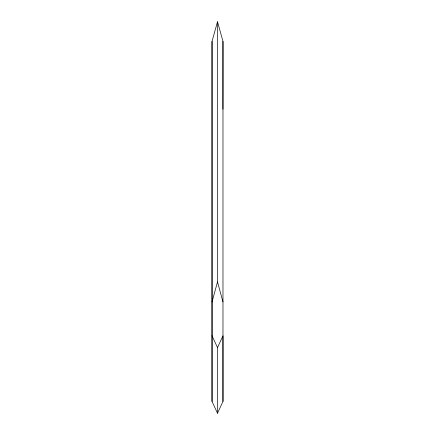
<?xml version="1.0" encoding="UTF-8"?>
<svg xmlns="http://www.w3.org/2000/svg" width="435" height="435" viewBox="0 0 435 435"><rect width="100%" height="100%" fill="white"/><g stroke="black" fill="none" stroke-linecap="round" stroke-linejoin="round"><path stroke-width="0.65" d="M212.03 401.462L212.03 41.374L217.5 21.75L222.976 41.374L222.976 401.462L217.5 413.25L212.03 401.462L212.03 41.374M217.5 413.25L217.505 347.576L222.976 335.787L222.976 401.462M222.976 41.374L222.937 109.19M212.03 301.939L217.505 281.896L217.5 21.75M212.03 335.787L217.505 347.576M217.505 281.896L222.976 301.939"/></g></svg>
